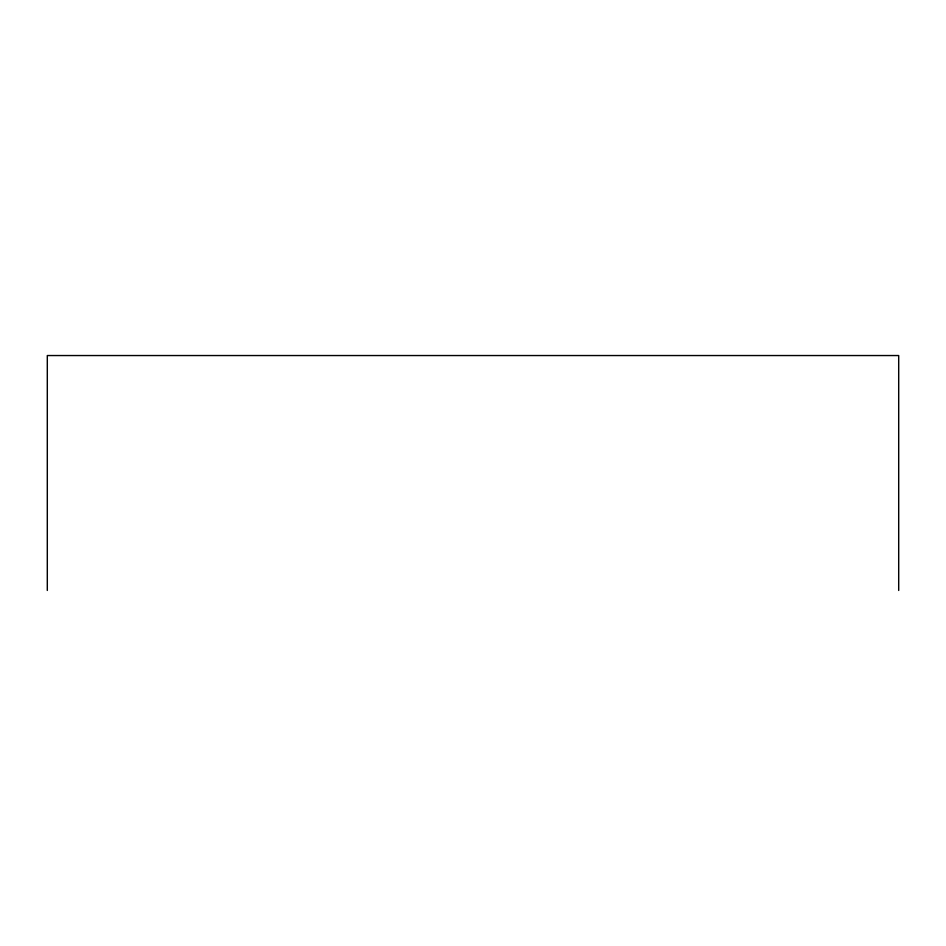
<?xml version="1.0" encoding="UTF-8"?>
<svg xmlns="http://www.w3.org/2000/svg" width="946" height="946" viewBox="0 0 946 946"><rect width="100%" height="100%" fill="white"/><g stroke="black" fill="none" stroke-linecap="round" stroke-linejoin="round"><path stroke-width="1.42" d="M898.7 590.458L898.7 355.542L47.3 355.542L47.3 590.458"/></g></svg>
